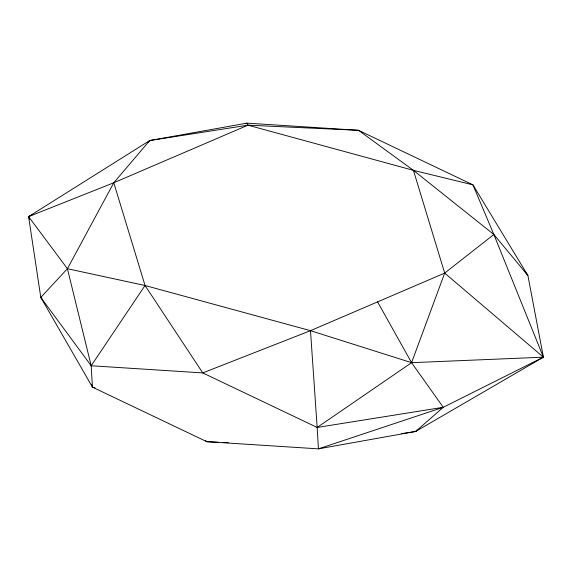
<?xml version="1.0" encoding="UTF-8"?>
<svg xmlns="http://www.w3.org/2000/svg" width="572" height="572" viewBox="0 0 572 572"><rect width="100%" height="100%" fill="white"/><g stroke="black" fill="none" stroke-linecap="round" stroke-linejoin="round"><path stroke-width="0.86" d="M525.182 271.993L527.892 275.49L493.865 234.506L444.687 273.094L411.575 362.677L317.16 427.456L318.432 448.856L415.665 431.46L543.4 357.178L527.892 275.49L472.915 184.842L358.522 130.309L246.947 123.144L149.714 140.54L28.6 216.631L40.798 297.419L92.457 387.158L206.85 441.691L318.432 448.856L443.264 407.3L543.4 357.178L493.865 234.506L472.915 184.842L413.427 170.349L247.976 125.175L149.714 140.54L147.891 142.421M95.045 387.787L92.457 387.158L91.184 365.758L40.798 297.419L67.424 268.718L113.785 182.754L149.714 140.54M377.591 301.887L411.575 362.677L443.264 407.3L317.16 427.456L202.767 372.915L91.184 365.758L145.045 285.507L113.785 182.754L247.976 125.175L358.522 130.309L413.427 170.349L493.865 234.506M401.623 433.655L415.665 431.46L416.802 430.115M415.665 431.46L443.264 407.3M32.532 214.557L28.6 216.631L29.494 219.147M113.785 182.754L28.6 216.631L67.424 268.718L145.045 285.507L202.767 372.915L310.496 330.673L444.687 273.094L543.4 357.178L540.876 358.065M245.266 123.731L246.947 123.144L247.976 125.175M543.4 357.178L411.575 362.677L310.496 330.673L145.045 285.507M218.44 442.235L206.85 441.691L205.427 440.654M222.901 442.442L228.249 442.685M40.798 297.419L41.878 298.82M91.427 384.713L92.457 387.158M413.427 170.349L444.687 273.094M67.424 268.718L91.184 365.758M310.496 330.673L317.16 427.456"/></g></svg>
